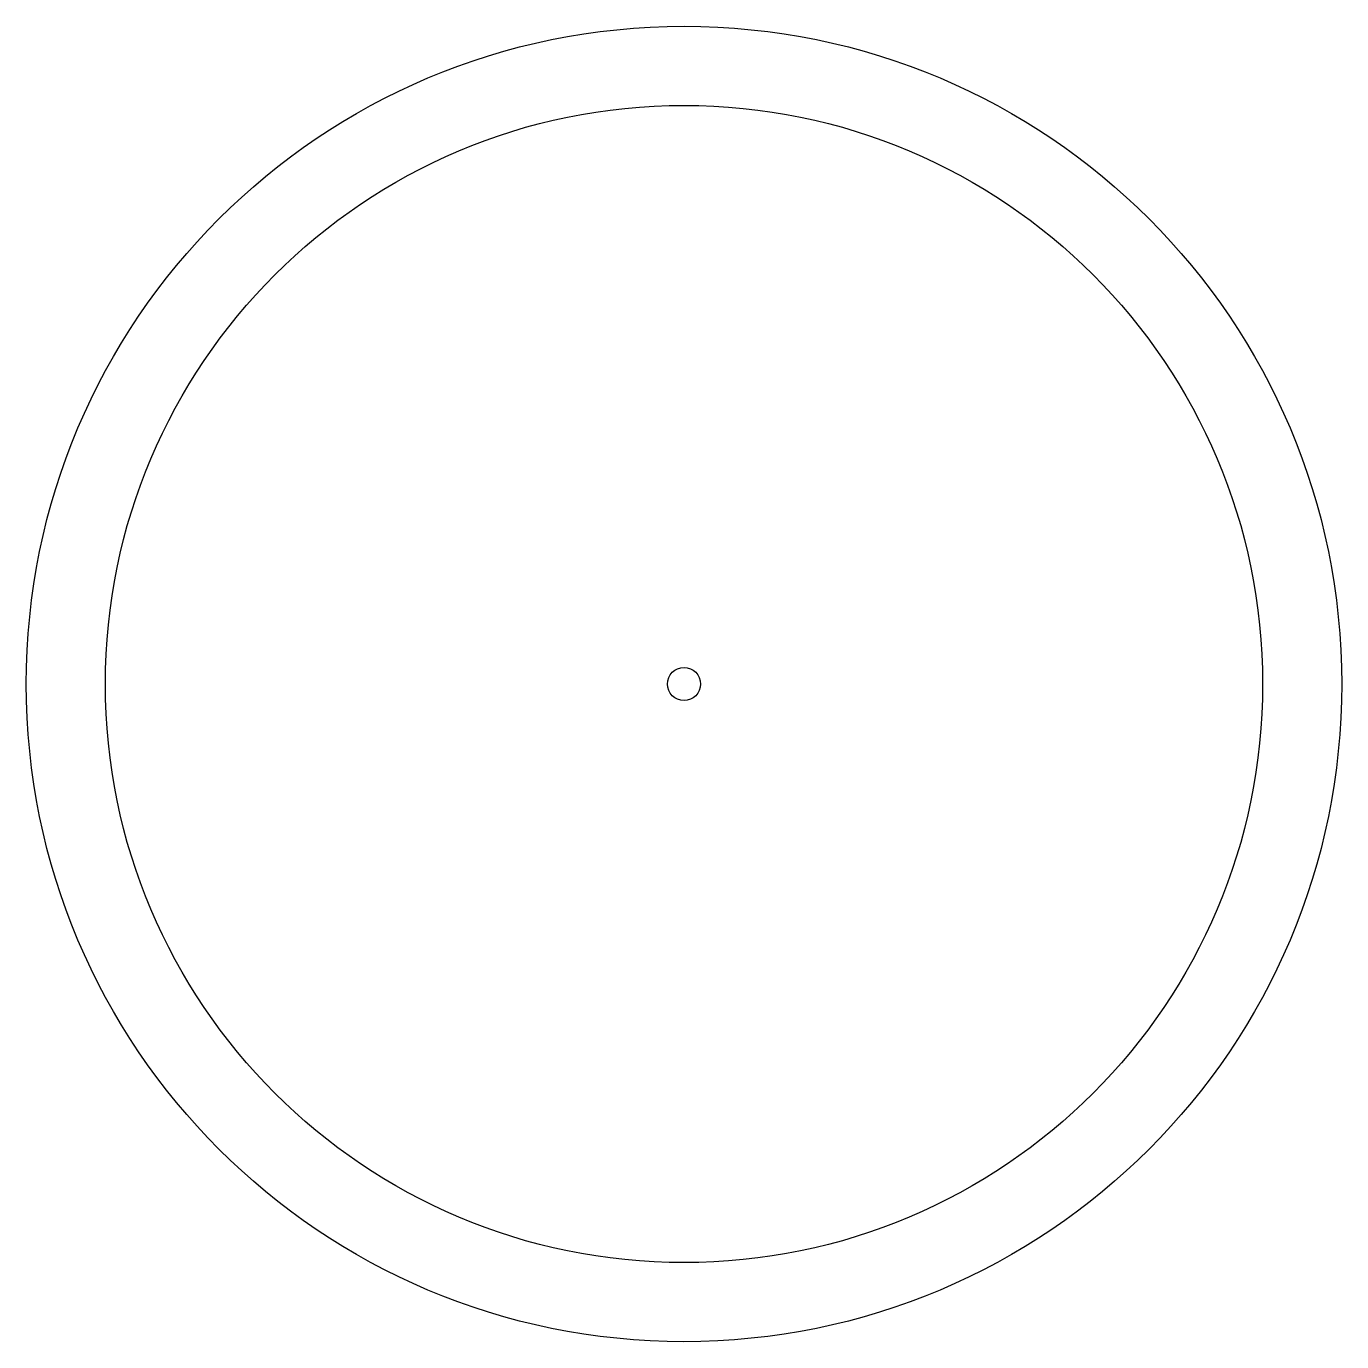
# Model space of a CAD drawing. Header units: millimetres. Extents: x -99 to 99, y -99 to 99.
import ezdxf

# ---------------------------------------------------------------- set-up
doc = ezdxf.new("R2010")
doc.units = ezdxf.units.MM
doc.layers.get('0').update_dxf_attribs({"linetype": 'CONTINUOUS'})

msp = doc.modelspace()

# ---------------------------------------------------------------- linework, layer by layer
for radius in [99.46, 87.5, 87.5, 87.5, 2.5]:
    msp.add_circle((0, 0), radius)

doc.saveas('drawing.dxf')
